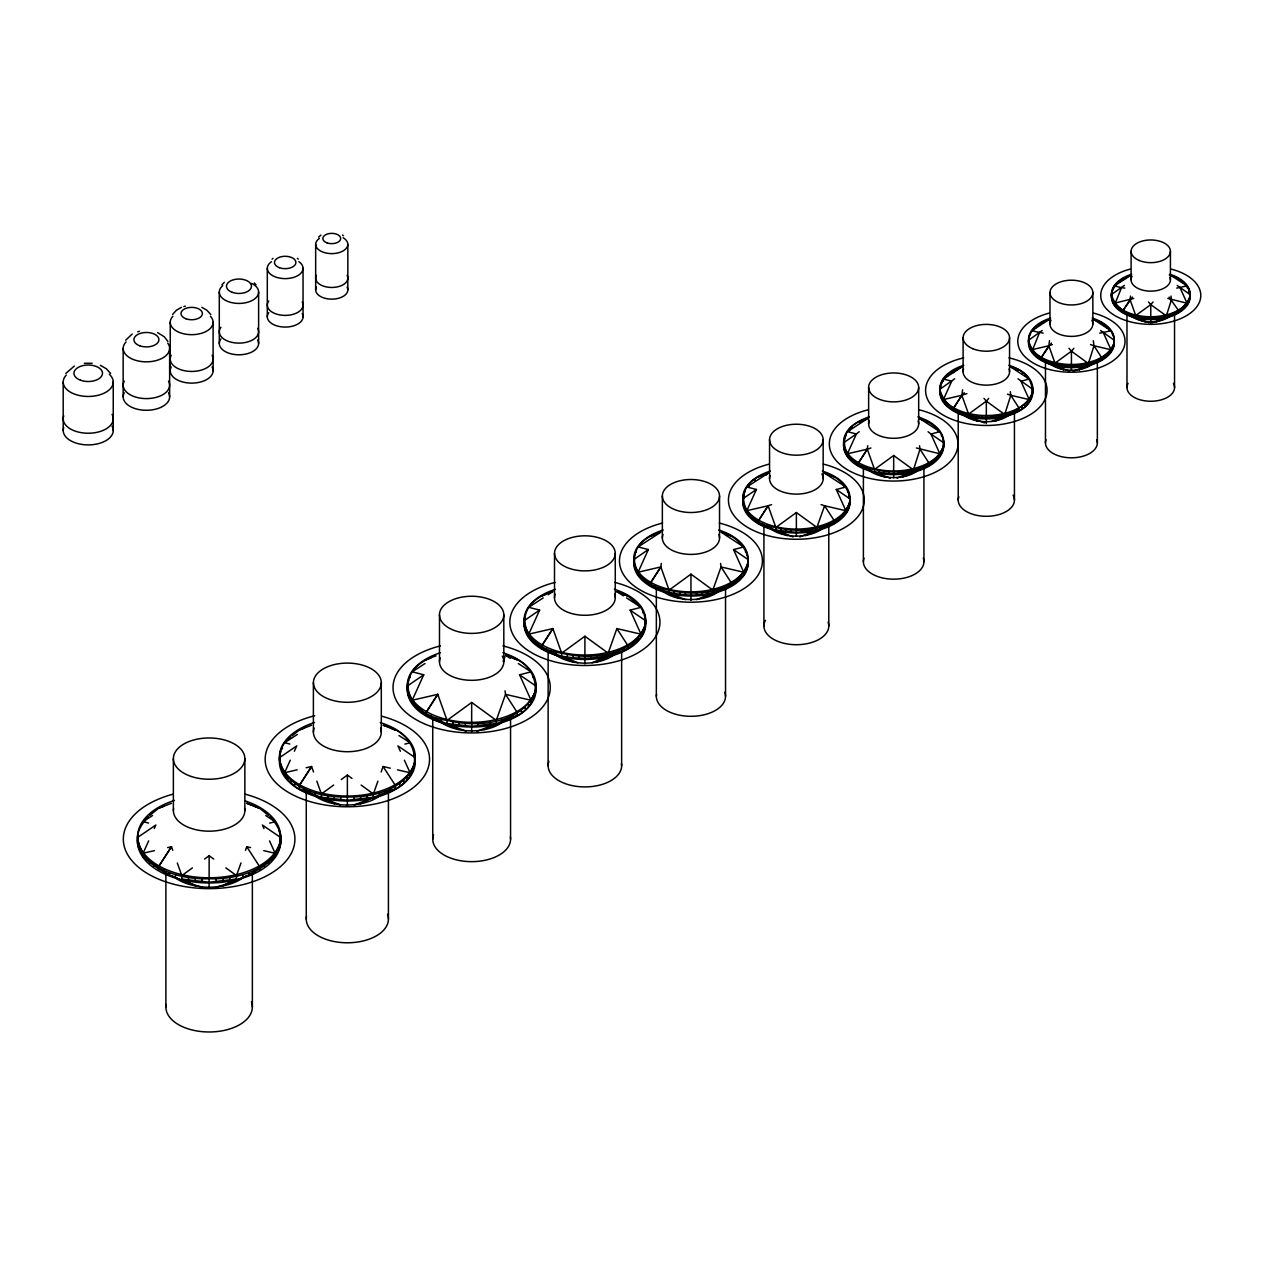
<?xml version="1.0" encoding="UTF-8"?>
<svg xmlns="http://www.w3.org/2000/svg" width="1264" height="1264" viewBox="0 0 1264 1264"><rect width="100%" height="100%" fill="white"/><g stroke="black" fill="none" stroke-linecap="round" stroke-linejoin="round"><path stroke-width="1.5" d="M63.2 430.455L63.2 382.281M209.129 888.086L209.145 855.744L204.594 859.046M347.363 805.879L347.379 775.069L341.264 779.525M471.662 731.73L471.677 702.452L447.061 720.369C405.681 715.629 390.039 670.125 436.112 655.89M584.9 663.948L584.916 636.234L561.658 653.172C521.163 648.353 508.349 604.334 552.889 591.631L548.07 594.759M690.95 600.321L690.966 574.14L669.083 590.114C630.941 585.564 618.933 544.168 660.835 532.16L638.115 546.949L648.353 549.54L638.099 572.229L638.099 575.041L650.502 585.769L677.457 597.651M796.367 536.315L796.383 512.536L775.875 527.436C740.546 524.323 729.012 483.069 768.133 473.194L746.834 486.972L756.425 489.484L746.819 510.672L746.819 513.279L758.447 523.343L783.411 534.135M893.664 477.776L893.68 455.514L874.53 469.434C841.555 466.527 830.811 428.038 867.309 418.779L847.433 431.672L856.392 433.979L859.22 431.703M986.331 423.63L986.347 401.146L988.701 398.413M1071.414 370.415L1071.43 351.187L1073.91 348.279M1150.777 323.394L1150.777 304.624L1153.052 301.97M201.845 887.123C172.631 878.606 111.943 854.748 148.504 816.544M308.068 792.575C284.084 787.14 267.589 753.328 290.91 736.849M216.428 887.123C245.579 878.638 306.236 854.764 269.769 816.591M450.411 726.042C432.177 719.801 403.753 707.334 407.64 683.034M386.642 792.575C426.158 780.82 422.539 733.831 383.087 725.22L395.363 730.007L390.402 728.096M565.435 658.844C548.134 652.793 520.736 641.148 524.418 617.906M508.476 719.248C546.143 708.251 543.188 663.537 505.505 655.226L510.34 658.354M622.425 650.913L627.845 648.543L641.006 637.182L644.466 629.741L645.635 620.782L644.482 614.746L641.022 607.352L627.845 595.944L616.864 591.615L627.845 595.944L623.405 594.238M746.819 513.279L742.995 503.909L743.011 496.325M743.753 575.073C756.393 557.44 739.393 535.904 721.08 532.176L743.785 546.98L733.531 549.571L743.753 572.26L743.753 575.073C720.006 599.594 679.89 599.452 650.502 585.769L650.502 582.941L660.803 566.936L661.277 563.428M845.869 513.31C857.703 496.831 841.808 476.56 824.602 473.194L845.9 487.003L836.278 489.5L845.869 510.703L845.869 513.31L834.256 523.343L809.292 534.135M978.004 421.291C964.448 415.129 938.22 408.572 940.1 388.459C940.985 377.32 952.25 370.194 961.872 367.05L943.418 379.042L943.418 381.317M897.14 478.203C912.861 469.86 938.394 468.154 943.45 447.503C945.993 433.189 932.311 422.271 919.987 418.779L939.895 431.703L930.92 434.01L928.092 431.719M1063.609 369.831C1051.142 364.095 1027 358.012 1028.738 339.495C1029.56 329.193 1039.956 322.636 1048.82 319.697L1031.803 330.789L1043.116 333.127M1015.671 412.096C1040.951 403.722 1035.643 371.442 1010.789 367.034M1143.493 321.34C1131.991 316.348 1110.045 310.707 1111.641 293.817C1112.415 284.416 1121.911 278.349 1130.063 275.757L1114.453 285.854L1114.453 287.765M1079.219 369.831C1091.827 364 1114.69 358.407 1114.295 340.285C1113.616 329.62 1103.219 322.668 1093.976 319.681L1111.04 330.805L1099.696 333.143M1158.045 321.34C1169.658 316.253 1190.451 311.086 1190.072 294.559C1189.456 284.811 1179.96 278.38 1171.459 275.757M137.981 834.114L137.634 840.923M279.771 754.545L279.439 761.039M940.1 387.132L939.863 391.571M1028.738 338.262L1028.517 342.37M1111.641 292.711L1111.451 296.455M280.245 844.273L280.592 837.479L262.359 825.013L263.955 828.552M414.924 764.199L415.256 757.752L397.923 745.886L400.356 751.258M535.667 692.182L535.983 686.068L519.567 674.802L531.101 671.863L518.319 663.553M645.351 626.549L645.635 620.782L630.136 610.117L641.022 607.352L626.549 597.919M747.846 565.071L748.13 559.62L733.531 549.571M849.708 503.941L849.961 498.853L836.278 489.5M943.45 447.503L943.687 442.763L930.92 434.01L939.879 453.808L939.879 456.257M1032.562 393.752L1032.783 389.328L1017.978 378.789M1114.09 344.377L1114.295 340.285L1100.612 330.536M1189.882 298.288L1190.072 294.559L1177.179 285.427M466.384 731.382L426.158 715.471L426.158 712.311L437.786 694.331L412.206 700.24L412.206 703.4M577.743 662.731L541.924 648.543L541.924 645.556L552.905 628.556L528.731 634.165L528.731 637.151M650.502 582.941L660.851 566.92L638.099 572.229M867.752 445.75L867.294 449.21L858.272 463.161L858.272 465.61L890.188 478.219M962.583 389.802L961.841 395.3L953.483 408.288L953.483 410.563L984.561 422.919M1069.597 371.284L1041.078 359.892L1041.078 357.775L1048.804 345.767L1049.499 340.695M1149.102 322.731L1122.969 312.508L1122.969 310.596L1130.048 299.663L1130.537 296.06M524.418 619.644L525.303 616.026M940.1 388.459L940.764 384.698M1028.738 339.495L1029.354 336.003M154.271 828.52L155.883 824.981L137.634 837.432C141.268 869.679 181.858 879.823 209.16 878.733C235.752 879.618 271.539 870.912 280.245 842.251M294.338 751.227L296.771 745.855L279.439 757.721C282.883 788.341 321.451 797.979 347.395 796.936C372.643 797.789 406.66 789.51 414.924 762.287M437.786 694.363L447.061 720.369C477.271 728.017 523.28 723.924 535.667 690.365M552.905 628.587L561.658 653.172C590.177 660.393 633.643 656.522 645.351 624.827M743.011 497.842L743.785 493.497M660.835 566.951L669.083 590.114C695.927 596.908 736.833 593.274 747.846 563.444M746.819 510.672L768.101 505.774L775.875 527.436C801.028 533.803 839.391 530.39 849.708 502.424M870.912 447.993L867.325 449.226L874.53 469.434C898.025 475.375 933.812 472.199 943.45 446.097M954.683 378.773L939.863 389.296C948.474 426.031 1019.416 425.778 1032.562 392.425M1111.641 293.817L1113.157 288.35M1042.2 330.52L1028.517 340.269C1036.464 374.16 1101.955 373.939 1114.09 343.144M1124.36 285.411L1111.451 294.544C1119.999 325.685 1177.59 325.733 1189.882 297.182M222.701 885.906L236.51 879.065L236.51 875.573L240.997 862.949M245.469 850.324L246.749 846.722L250.541 847.591M360.24 803.825L373.37 797.268L373.37 793.95L377.92 781.152M381.159 772.004L383.103 766.521L390.292 768.18M484.207 729.597L496.294 723.514L496.294 720.354L505.521 694.347L505.047 690.808M592.058 662.731L608.158 656.142L608.158 653.156L616.879 628.571L641.006 634.196L641.006 637.182M712.849 592.911L712.849 590.098L721.049 566.936L720.575 563.428M805.563 535.652L816.892 530.043L816.892 527.42L824.586 505.79L845.869 510.703M902.464 477.065L912.829 471.867L920.002 449.21L919.544 445.765M1012.18 413.628L994.657 421.291L1004.137 416.377L1010.789 395.3L1010.299 391.635M1079.203 369.704L1087.846 365.249L1093.992 345.767L1093.313 340.695M1156.339 322.067L1165.835 317.422L1171.459 299.663L1170.985 296.06M503.151 661.562L504.952 656.822M1031.772 351.85L1039.466 332.732M143.069 856.723L143.069 853.232L148.678 840.876M284.605 776.033L284.605 772.715L290.278 760.185M412.206 700.24L423.74 674.771L412.222 671.816L425.004 663.521M528.731 634.165L539.633 610.085L528.763 607.32L543.236 597.904M847.417 456.225L847.417 453.776L856.392 433.979L843.625 442.732C842.646 452.923 850.625 460.317 858.272 465.61M943.402 401.841L943.402 399.566L951.729 381.159L943.418 379.042M1114.437 305.145L1121.484 287.702L1124.834 288.081M426.158 712.311L437.755 694.347M541.924 645.556L552.874 628.571M158.569 870.138L158.569 866.646L171.446 846.722L172.789 850.356M340.443 804.963L299.331 788.783L299.331 785.45L311.56 766.505L313.567 772.02M792.939 536.9L758.447 523.343L758.447 520.721L768.101 505.774L771.609 504.62M953.483 408.288L961.872 395.316L966.881 393.594M1041.078 357.775L1051.411 343.002M158.569 866.646L171.493 846.754L167.67 847.591M299.331 785.45L311.608 766.537L306.172 767.754M758.447 520.721L768.133 505.805M858.272 463.161L867.325 449.226M1122.969 310.596L1132.433 297.135M65.807 373.433L74.323 366.07M125.642 340.237L132.183 334.028M172.552 314.499L176.454 310.233L181.495 307.326M221.879 284.795L224.344 282.314M964.274 392.725L961.872 395.284L943.402 399.566M318.607 237.079L320.93 235.088M149.705 815.47L158.569 808.281L171.477 803.272M292.237 735.743L299.331 730.007L311.592 725.22M272.06 259.12L272.977 258.393M978.146 421.26L968.572 416.377L968.572 414.102L986.347 401.146L1004.137 414.086M1063.624 369.704L1055.013 365.264L1055.013 363.163L1071.43 351.187L1087.846 363.147M195.557 885.922L181.795 879.08L181.795 875.604L192.444 867.878M334.47 803.825L321.404 797.284L321.404 793.966L333.617 785.07M1145.2 322.067L1135.736 317.438L1135.736 315.526L1150.777 304.624L1165.835 315.51M648.353 549.54L633.754 559.589L634.844 568.026L638.099 575.041M539.633 610.085L524.133 620.735L524.133 623.721M423.74 674.771L407.324 686.036L407.324 689.18M756.425 489.484L742.742 498.822L742.742 501.429M152.565 815.517L143.101 821.647L148.567 823.069M297.324 734.479L284.621 742.711L289.835 744.054M1158.045 321.135L1163.164 318.307M702.484 598.235L711.126 593.796M596.75 661.941L606.53 656.964M708.014 596.055L725.978 588.139M600.716 660.44L618.807 652.508M492.881 726.042L505.015 720.749M904.281 476.386L921.962 468.691M372.675 798.643L383.15 794.092M231.549 882.304L245.595 876.221M249.119 874.688L254.396 872.413M1073.247 371.284L1101.734 359.892L1101.734 357.775L1093.992 345.767L1090.516 344.582M696.417 599.689L711.032 593.669M991.671 421.465L1019.179 410.563L1019.179 408.288L1010.789 395.3L1007.455 394.163M476.939 731.366L517.134 715.471L517.134 712.311L505.521 694.347L531.07 700.288L531.07 703.432M354.299 804.963L395.363 788.783L395.363 785.45L383.103 766.521M799.78 536.9L834.256 523.343L834.256 520.721L824.586 505.79L821.11 504.605M1152.436 322.731L1178.569 312.508L1178.569 310.596L1169.105 297.151M616.879 628.571L627.845 645.556L627.845 648.543C607.257 658.702 584.015 660.077 561.658 656.158L561.658 653.172M865.84 419.395L858.272 422.318M1041.078 322.762L1044.19 321.577M758.447 476.955L766.553 473.826L766.553 474.98M650.502 536.252L654.641 534.672M541.924 595.944L546.317 594.27M426.158 659.792L430.819 658.007M299.331 730.007L304.245 728.127M158.569 808.281L163.735 806.29M1052.312 344.598L1048.836 345.783L1055.013 363.163M1114.437 303.218L1133.713 298.446M867.325 449.194L847.417 453.776M183.849 306.52L185.318 306.125M137.729 331.753L139.372 331.31M1176.705 288.097L1187.101 285.869L1187.101 287.797M269.674 823.117L275.173 821.695L265.709 815.549M404.891 744.101L410.105 742.758L398.997 735.537M1031.772 349.733L1048.804 345.767M284.605 772.715L297.182 769.823M143.069 853.232L154.413 850.625M1165.835 317.422L1150.793 319.16L1135.736 317.438M1087.846 365.249L1071.43 367.145L1055.013 365.264M1004.137 416.377L986.362 418.416L968.572 416.377M912.829 471.867L893.68 474.079L874.53 471.883L874.53 469.434M816.892 530.043L796.383 532.397L775.875 530.058L775.875 527.436M496.294 723.514L471.693 726.342L447.061 723.529L447.061 720.369M373.37 797.268L347.395 800.254L321.404 797.284M236.51 879.065L209.16 882.225L181.795 879.08M84.293 363.274L92.146 363.274M919.987 418.779L929.04 422.318L921.424 419.379M505.505 655.242L517.134 659.792L512.441 657.975M1187.086 305.161L1187.086 303.249L1167.825 298.43M263.781 850.656L275.141 853.279L275.141 856.771M1010.789 395.3L1029.244 399.598L1029.244 401.873M916.4 447.977L939.879 453.808M397.481 769.839L410.073 772.762L410.073 776.08M1093.992 345.767L1111.024 349.765L1111.024 351.866M743.753 572.26L721.049 566.936L731.382 582.941L731.382 585.769M1114.453 285.854L1121.484 287.702M1098.606 321.562L1101.734 322.762L1094.008 319.697M727.195 534.656L731.382 536.252M1169.279 274.92L1178.569 278.507L1178.569 280.418M1012.116 367.634L1019.179 370.352M834.256 476.955L827.525 474.348M254.427 806.258L259.657 808.281L268.568 815.517M670.915 593.685L685.483 599.705M201.845 307.326L206.885 310.233L210.772 314.499M157.558 332.59L164.257 336.745L167.891 341.438M100.377 365.328L106.397 368.804L110.616 373.433M163.846 872.413L169.123 874.688M172.631 876.221L177.908 878.496M181.416 880.013L186.693 882.304M865.35 468.691L883.03 476.386M311.56 794.092L316.79 796.367M320.282 797.884L325.512 800.159M775.875 530.058L787.156 535.652M874.53 471.883L884.847 477.065M447.061 723.529L459.101 729.597M563.286 656.98L573.034 661.957M670.805 593.811L679.4 598.251M1171.475 275.773L1187.101 285.869M1010.805 367.05L1029.259 379.058L1020.933 381.191L1029.244 399.598M616.895 591.631L623.342 595.834M893.68 455.514L912.829 469.418M796.383 512.536L816.892 527.42M471.677 702.452L496.294 720.354M347.379 775.069L351.961 778.403M361.141 785.07L373.37 793.95M209.145 855.744L213.711 859.046M225.861 867.862L236.51 875.573M690.966 574.14L712.849 590.098M584.916 636.234L608.158 653.156M342.576 235.088L343.381 235.72M297.372 258.393L298.288 259.12M254.317 282.946L256.023 284.795M1148.502 301.985L1150.777 304.624M1068.933 348.279L1071.43 351.187M983.992 398.413L986.347 401.146M920.002 449.21L929.04 463.161L929.04 465.61M246.749 846.722L259.657 866.646L259.657 870.138M1190.072 296.471L1188.397 288.366M1180.055 287.734L1187.086 303.249M630.136 610.117L641.006 634.196M519.567 674.802L531.07 700.288M404.401 760.217L410.073 772.762M269.548 840.908L275.141 853.279M1103.346 332.748L1111.024 349.765M1130.079 299.679L1135.736 315.526M961.872 395.316L968.572 414.102M316.822 781.168L321.404 793.966M177.292 862.98L181.795 875.604M1032.783 391.603L1031.898 384.714M849.961 501.476L848.934 493.529M413.96 752.475L415.256 761.07M748.13 562.433L747.846 556.966M645.635 623.752L645.351 617.954M535.983 689.228L535.667 683.081M280.592 840.971L280.26 834.161M1189.898 292.727L1189.898 293.848M1189.329 290.657L1189.329 291.494M1189.313 299.521L1189.313 300.358M1188.381 301.543L1188.381 302.649M1185.442 284.258L1185.442 285.364M1185.427 305.651L1185.427 306.757M1183.467 282.472L1183.467 283.31M1183.436 307.689L1183.436 308.542M1181.176 280.561L1181.176 281.667M1181.145 309.348L1181.145 310.47M1175.725 312.477L1175.725 313.598M1174.54 313.946L1174.54 387.527M1172.629 313.946L1172.629 314.783M1170.417 251.315L1170.417 279.786M1169.311 314.957L1169.311 316.063M1162.201 316.664L1162.201 317.77M1158.456 317.327L1158.456 318.18M1154.648 317.533L1154.648 318.639M1146.938 317.533L1146.938 318.639M1143.114 317.343L1143.114 318.18M1139.37 316.664L1139.37 317.77M1132.26 314.973L1132.26 316.079M1131.106 251.315L1131.106 279.786M1128.942 313.962L1128.942 314.799M1126.982 313.946L1126.982 387.527M1125.813 278.522L1125.813 277.401L1122.969 278.507L1122.969 280.418M1125.845 312.492L1125.845 313.614M1120.394 280.529L1120.394 281.651M1120.362 309.332L1120.362 310.438M1118.087 282.457L1118.087 283.294M1118.071 307.673L1118.071 308.511M1116.112 284.226L1116.112 285.348M1116.08 305.635L1116.08 306.741M1114.09 338.294L1114.09 339.51L1113.473 336.034M1113.473 345.704L1113.473 346.62M1113.142 301.527L1113.142 302.633M1112.462 333.538L1112.462 334.755M1112.446 347.916L1112.446 349.133M1112.209 290.641L1112.209 291.478M1112.209 299.489L1112.209 300.326M1111.641 297.151L1111.641 298.272M1109.239 329.051L1109.239 330.267M1109.223 352.387L1109.223 353.62M1107.074 327.107L1107.074 328.04M1107.059 354.615L1107.059 355.547M1104.578 325.006L1104.578 326.238M1104.546 356.432L1104.546 357.649M1098.637 359.845L1098.637 361.062M1097.357 363.037L1097.357 442.827M1095.256 361.441L1095.256 362.357M1092.854 292.584A21.441 12.387 0 0 1 1060.686 303.297A21.441 12.387 0 0 1 1060.686 281.856A21.441 12.387 0 0 1 1092.854 292.584L1092.854 323.995M1091.654 362.531L1091.654 363.763M1083.88 364.395L1083.88 365.628M1079.804 365.138L1079.804 366.054M1075.632 365.343L1075.632 366.576M1067.227 365.343L1067.227 366.576M1063.071 365.138L1063.071 366.07M1058.979 364.411L1058.979 365.628M1051.206 362.547L1051.206 363.779M1049.973 292.584L1049.973 323.995M1047.603 361.457L1047.603 362.373M1045.47 363.037L1045.47 442.827M1044.222 359.861L1044.222 361.077M1038.265 324.99L1038.265 326.207M1038.234 356.401L1038.234 357.633M1035.769 327.092L1035.769 328.008M1035.737 354.599L1035.737 355.532M1033.604 329.019L1033.604 330.252M1033.573 352.372L1033.573 353.588M1032.562 387.163L1032.562 388.49M1031.898 395.19L1031.898 396.185M1030.792 382.012L1030.792 383.34M1030.776 397.591L1030.776 398.903M1030.381 333.506L1030.381 334.723M1030.365 347.884L1030.365 349.101M1029.338 345.672L1029.338 346.605M1028.722 343.129L1028.722 344.345M1027.316 377.146L1027.316 378.473M1027.3 402.442L1027.3 403.769M1024.978 375.045L1024.978 376.056M1024.946 404.859L1024.946 405.855M1022.26 372.785L1022.26 374.097M1022.228 406.818L1022.228 408.13M1015.782 369.041L1015.782 370.352M1015.829 410.516L1015.829 411.827M1014.439 413.375L1014.439 500.07M1012.164 412.238L1012.164 413.233M1009.557 337.804L1009.557 371.727M1008.261 413.439L1008.261 414.75M999.84 415.445L999.84 416.772M995.416 416.251L995.416 417.246M990.913 416.472L990.913 417.799M981.796 416.472L981.796 417.799M977.293 416.251L977.293 417.246M972.869 415.461L972.869 416.772M964.448 413.454L964.448 414.766M963.105 337.804L963.105 371.727M960.545 412.254L960.545 413.249M958.223 413.375L958.223 500.07M956.88 410.531L956.88 411.843M956.832 370.384L956.832 369.056L953.483 370.352L953.483 372.627M950.433 372.754L950.433 374.081M950.402 406.787L950.402 408.114M947.716 375.029L947.716 376.024M947.684 404.828L947.684 405.839M945.361 377.13L945.361 378.442M945.346 402.41L945.346 403.737M943.45 440.425L943.45 441.847M942.739 437.786L942.739 438.861M942.723 449.068L942.723 450.142M941.87 381.981L941.87 383.308M941.854 397.56L941.854 398.871M941.538 434.879L941.538 436.285M941.522 451.643L941.522 453.065M940.764 395.158L940.764 396.153M940.084 392.393L940.084 393.72M937.793 429.634L937.793 431.056M937.777 456.873L937.777 458.295M935.281 427.374L935.281 428.449M935.249 459.48L935.249 460.554M932.311 461.581L932.311 463.003M925.422 465.563L925.422 466.985M923.921 467.933L923.921 561.69M921.472 467.427L921.472 468.502M918.675 387.416A25.011 14.441 0 0 1 881.15 399.93A25.011 14.441 0 0 1 881.15 374.902A25.011 14.441 0 0 1 918.675 387.416L918.675 423.851M917.269 468.707L917.269 470.129M908.2 470.887L908.2 472.294M903.444 471.741L903.444 472.815M898.593 471.993L898.593 473.415M888.782 471.993L888.782 473.415M883.915 471.741L883.915 472.815M879.159 470.887L879.159 472.309M870.09 468.723L870.09 470.145M868.637 387.416L868.637 423.851M865.887 467.443L865.887 468.517M863.391 467.933L863.391 561.69M861.937 465.579L861.937 467.001M854.954 461.55L854.954 462.972M852.062 427.343L852.062 428.417M852.031 459.448L852.031 460.523M849.708 496.357L849.708 497.874M849.534 429.618L849.534 431.024M849.519 456.841L849.519 458.263M848.934 505.616L848.934 506.753M847.67 490.4L847.67 491.917M847.654 508.381L847.654 509.898M845.79 434.848L845.79 436.254M845.774 451.611L845.774 453.033M844.589 437.755L844.589 438.829M844.573 449.036L844.573 450.11M843.862 440.393L843.862 441.815M843.862 446.066L843.862 447.472M843.641 484.791L843.641 486.308M843.625 513.974L843.625 515.491M840.908 516.771L840.908 517.908M837.779 519.014L837.779 520.531M830.385 523.296L830.385 524.797M828.789 525.303L828.789 625.996M826.166 525.271L826.166 526.424M823.164 439.698A26.797 15.468 0 0 1 782.953 453.097A26.797 15.468 0 0 1 782.953 426.3A26.797 15.468 0 0 1 823.164 439.698L823.164 478.645M821.647 526.661L821.647 528.178M811.946 528.984L811.946 530.501M806.843 529.9L806.843 531.054M801.645 530.169L801.645 531.686M791.138 530.185L791.138 531.702M785.924 529.916L785.924 531.054M780.82 529L780.82 530.517M771.103 526.677L771.103 528.194M769.555 439.698L769.555 478.645M766.6 525.303L766.6 526.44M763.93 525.303L763.93 625.996M762.366 523.312L762.366 524.829M754.94 479.72L754.94 481.236M754.892 518.998L754.892 520.515M751.764 516.739L751.764 517.877M749.094 484.776L749.094 486.292M749.062 513.942L749.062 515.459M747.024 553.948L747.024 555.18M747.024 566.841L747.024 568.073M745.665 550.614L745.665 552.242M745.649 569.78L745.649 571.407M745.065 490.369L745.065 491.886M745.049 508.349L745.049 509.866M743.769 505.568L743.769 506.722M742.995 502.393L742.995 503.909M741.352 575.768L741.352 577.395M738.476 578.738L738.476 579.971M735.127 581.14L735.127 582.767M727.242 585.69L727.242 587.318M725.536 589.308L725.536 696.338M722.739 587.823L722.739 589.056M719.532 496.009A28.598 16.511 0 0 1 676.651 510.308A28.598 16.511 0 0 1 676.651 481.71A28.598 16.511 0 0 1 719.532 496.009L719.532 537.895M717.92 589.293L717.92 590.92M707.571 591.773L707.571 593.401M702.12 592.753L702.12 593.985M696.575 593.037L696.575 594.665M685.372 593.037L685.372 594.665M679.811 592.753L679.811 594.001M674.376 591.773L674.376 593.416M669.083 590.114L669.083 592.927M664.011 589.308L664.011 590.936M662.352 496.009L662.352 537.895M659.192 587.839L659.192 589.071M656.348 589.308L656.348 696.338M654.689 585.722L654.689 587.349M646.71 581.108L646.71 582.736M644.482 614.746L644.482 616.058M644.466 628.429L644.466 629.741M643.376 578.707L643.376 579.939M643.028 611.207L643.028 612.929M643.013 631.573L643.013 633.296M640.5 575.736L640.5 577.364M638.446 637.925L638.446 639.647M636.234 550.583L636.234 552.21M636.203 569.748L636.203 571.375M635.381 641.085L635.381 642.381M634.86 553.916L634.86 555.149M634.844 566.793L634.844 568.026M634.022 563.396L634.022 565.024M631.826 643.629L631.826 645.367M623.452 648.464L623.452 650.202M621.635 651.75L621.635 765.684M618.665 650.723L618.665 652.034M615.268 553.348A30.383 17.538 0 0 1 569.701 568.531A30.383 17.538 0 0 1 569.701 538.164A30.383 17.538 0 0 1 615.268 553.348L615.268 597.746M613.561 652.287L613.561 654.025M602.549 654.926L602.549 656.664M596.766 655.969L596.766 657.28M590.873 656.269L590.873 658.007M578.959 656.285L578.959 658.007M573.066 655.984L573.066 657.296M567.283 654.942L567.283 656.664M556.271 652.319L556.271 654.041M554.501 553.348L554.501 597.746M551.151 650.755L551.151 652.066M548.134 651.75L548.134 765.684M546.364 648.495L546.364 650.217M537.895 643.613L537.895 645.335M534.751 679.684L534.751 681.075M534.735 694.173L534.735 695.563M534.34 641.038L534.34 642.349M533.218 675.94L533.218 677.757M533.203 697.507L533.203 699.324M531.291 637.893L531.291 639.616M528.368 704.222L528.368 706.055M526.74 631.526L526.74 633.264M525.287 628.398L525.287 629.709M525.113 707.571L525.113 708.946M524.418 624.779L524.418 626.517M521.353 710.273L521.353 712.106M512.489 715.392L512.489 717.225M510.561 718.173L510.561 839.185M507.417 717.778L507.417 719.169M503.815 614.825A32.169 18.565 0 0 1 455.561 630.91A32.169 18.565 0 0 1 455.561 598.741A32.169 18.565 0 0 1 503.815 614.825L503.815 661.736M502.013 719.437L502.013 721.27M490.353 722.234L490.353 724.067M484.238 723.34L484.238 724.714M477.997 723.656L477.997 725.489M465.373 723.656L465.373 725.489M459.132 723.34L459.132 724.73M453.018 722.25L453.018 724.067M441.357 719.469L441.357 721.286M439.493 614.825L439.493 661.736M435.938 717.81L435.938 719.184M432.73 718.173L432.73 839.185M430.866 715.424L430.866 717.241M421.892 710.242L421.892 712.074M418.147 707.524L418.147 708.914M414.924 754.592L414.924 756.52M414.892 704.19L414.892 706.007M413.944 766.316L413.944 767.769M412.317 769.823L412.317 771.735M410.105 675.892L410.105 677.725M410.073 697.459L410.073 699.292M408.556 679.653L408.556 681.027M408.541 694.141L408.541 695.516M407.624 690.318L407.624 692.151M407.213 776.918L407.213 778.845M403.785 780.441L403.785 781.895M399.819 783.301L399.819 785.228M390.45 788.704L390.45 790.632M388.427 791.138L388.427 919.07M385.109 791.232L385.109 792.686M381.301 682.702A33.954 19.608 0 0 1 330.378 699.671A33.954 19.608 0 0 1 330.378 665.717A33.954 19.608 0 0 1 381.301 682.702L381.301 732.125M379.39 792.986L379.39 794.914M367.097 795.925L367.097 797.853M360.635 797.094L360.635 798.548M354.046 797.426L354.046 799.354M347.837 244.331L347.837 289.851M340.727 797.442L340.727 799.354M334.138 797.094L334.138 798.564M327.676 795.941L327.676 797.868M315.668 244.331L315.668 289.851M315.368 793.002L315.368 794.93M313.393 682.702L313.393 732.125M309.648 791.248L309.648 792.718M306.267 791.138L306.267 919.07M304.308 788.736L304.308 790.664M303.044 268.316L303.044 316.743M294.828 783.269L294.828 785.197M290.862 780.409L290.862 781.863M287.449 776.886L287.449 778.798M282.378 747.008L282.378 748.936M282.362 769.776L282.362 771.704M280.75 750.974L280.75 752.428M280.75 766.268L280.75 767.722M279.771 762.239L279.771 764.167M279.233 830.385L279.233 831.917M279.218 846.485L279.218 848.018M277.511 850.182L277.511 852.205M272.139 857.656L272.139 859.678M268.537 861.369L268.537 862.901M267.304 268.316L267.304 316.743M264.35 864.371L264.35 866.393M258.614 292.079L258.614 343.429M254.491 870.059L254.491 872.081M252.358 873.961L252.358 1007.013M248.866 872.713L248.866 874.246M244.853 758.605A35.74 20.635 0 0 1 191.243 776.475A35.74 20.635 0 0 1 191.243 740.736A35.74 20.635 0 0 1 244.853 758.605L244.853 810.54M242.846 874.562L242.846 876.584M229.906 877.658L229.906 879.681M223.096 878.891L223.096 880.423M219.288 292.079L219.288 343.429M216.16 879.238L216.16 881.261M213.11 322.288L213.11 370.731M202.145 879.254L202.145 881.277M195.209 878.891L195.209 880.423M188.415 877.674L188.415 879.697M175.459 874.577L175.459 876.6M173.373 758.605L173.373 810.54M170.229 322.288L170.229 370.731M169.629 348.437L169.629 396.864M169.439 872.745L169.439 874.277M165.884 873.961L165.884 1007.013M163.799 870.09L163.799 872.113M153.845 864.339L153.845 866.361M149.658 861.321L149.658 862.854M146.055 857.608L146.055 859.631M140.699 850.135L140.699 852.157M139.008 846.453L139.008 847.986M137.981 842.203L137.981 844.226M123.161 348.437L123.161 396.864M113.239 381.76L113.239 430.455M923.289 558.119A30.273 17.475 0 0 1 893.648 579.165A30.273 17.475 0 0 1 864.023 558.119M916.89 471.314A30.273 17.475 0 0 1 870.422 471.314M943.418 442.732A50.039 28.882 0 0 1 893.648 474.6A50.039 28.882 0 0 1 843.894 442.732M917.933 416.82A50.039 28.882 0 0 1 932.168 460.523A50.039 28.882 0 0 1 855.143 460.523A50.039 28.882 0 0 1 869.379 416.82M918.138 420.896A25.011 14.441 0 0 1 893.648 438.292A25.011 14.441 0 0 1 869.174 420.896M1013.112 495.14A28.108 16.227 0 0 1 987.753 516.281A28.108 16.227 0 0 1 958.823 496.736M1010.9 413.36A28.108 16.227 0 0 1 986.331 421.718A28.108 16.227 0 0 1 961.746 413.36M1032.546 389.312A46.452 26.828 0 0 1 983.945 418.874A46.452 26.828 0 0 1 940.858 386.594M1008.877 365.249A46.452 26.828 0 0 1 1022.086 405.823A46.452 26.828 0 0 1 950.575 405.823A46.452 26.828 0 0 1 963.784 365.249M1009.067 368.977A23.226 13.414 0 0 1 986.331 385.141A23.226 13.414 0 0 1 963.595 368.977M1096.804 439.746A25.944 14.978 0 0 1 1071.414 457.805A25.944 14.978 0 0 1 1046.007 439.746M1092.791 363.748A25.944 14.978 0 0 1 1050.036 363.748M1114.058 340.285A42.881 24.759 0 0 1 1069.202 367.571A42.881 24.759 0 0 1 1029.433 337.772M1092.222 318.054A42.881 24.759 0 0 1 1104.42 355.516A42.881 24.759 0 0 1 1038.408 355.516A42.881 24.759 0 0 1 1050.605 318.054M1091.843 320.234A21.441 12.387 0 0 1 1071.414 336.382A21.441 12.387 0 0 1 1050.969 320.234M1173.434 383.355A23.779 13.73 0 0 1 1150.761 401.257A23.779 13.73 0 0 1 1128.104 383.355M1169.026 316.932A23.779 13.73 0 0 1 1131.169 315.905M1189.25 292.237A39.31 22.705 0 0 1 1152.784 319.539A39.31 22.705 0 0 1 1111.656 294.544M1169.848 274.193A39.31 22.705 0 0 1 1181.018 308.527A39.31 22.705 0 0 1 1120.504 308.527A39.31 22.705 0 0 1 1131.691 274.193M1170.006 277.464A19.655 11.344 0 0 1 1149.766 291.131A19.655 11.344 0 0 1 1132.038 276.342M251.441 1001.894A43.245 24.964 0 0 1 211.341 1031.945A43.245 24.964 0 0 1 166.105 1004.422M242.325 878.227A43.245 24.964 0 0 1 175.917 878.227M280.213 837.447A71.479 41.27 0 0 1 209.113 882.967A71.479 41.27 0 0 1 138.029 837.447M245.295 800.918A71.479 41.27 0 0 1 263.402 863.359A71.479 41.27 0 0 1 153.75 862.601A71.479 41.27 0 0 1 174.432 800.428M244.663 808.407A35.74 20.635 0 0 1 209.113 831.175A35.74 20.635 0 0 1 173.579 808.407M387.558 914.22A41.08 23.716 0 0 1 349.464 942.754A41.08 23.716 0 0 1 306.488 916.621M378.884 796.494A41.08 23.716 0 0 1 313.504 794.74M413.818 753.739A67.908 39.2 0 0 1 350.839 800.934A67.908 39.2 0 0 1 279.802 757.721M380.306 722.55A67.908 39.2 0 0 1 399.614 781.863A67.908 39.2 0 0 1 295.081 781.863A67.908 39.2 0 0 1 314.404 722.55M380.575 728.096A33.954 19.608 0 0 1 347.347 751.717A33.954 19.608 0 0 1 314.12 728.096M510.356 836.863A38.915 22.468 0 0 1 469.655 861.621A38.915 22.468 0 0 1 433.552 834.588M503.72 721.144A38.915 22.468 0 0 1 439.588 721.144M535.636 686.052A64.322 37.146 0 0 1 471.646 727.021A64.322 37.146 0 0 1 407.672 686.052M502.867 652.714A64.322 37.146 0 0 1 521.163 708.899A64.322 37.146 0 0 1 422.144 708.899A64.322 37.146 0 0 1 440.441 652.714M502.298 656.111A32.169 18.565 0 0 1 473.289 680.285A32.169 18.565 0 0 1 440.172 657.928M621.446 763.503A36.751 21.219 0 0 1 582.988 786.887A36.751 21.219 0 0 1 548.908 761.339M615.173 653.946A36.751 21.219 0 0 1 554.596 653.946M645.319 620.766A60.751 35.076 0 0 1 581.756 659.413A60.751 35.076 0 0 1 525.413 617.195M614.367 589.277A60.751 35.076 0 0 1 631.637 642.333A60.751 35.076 0 0 1 538.116 642.333A60.751 35.076 0 0 1 555.402 589.277M614.62 594.159A30.383 17.538 0 0 1 584.884 615.284A30.383 17.538 0 0 1 555.149 594.159M724.793 692.245A34.586 19.971 0 0 1 692.719 716.277A34.586 19.971 0 0 1 656.537 694.268M719.437 590.888A34.586 19.971 0 0 1 662.431 590.888M747.814 559.62A57.18 33.006 0 0 1 693.904 595.992A57.18 33.006 0 0 1 633.754 563.033M718.695 529.979A57.18 33.006 0 0 1 734.953 579.923A57.18 33.006 0 0 1 646.931 579.923A57.18 33.006 0 0 1 663.189 529.979M718.932 534.514A28.598 16.511 0 0 1 690.934 554.406A28.598 16.511 0 0 1 662.952 534.514M828.094 622.157A32.437 18.723 0 0 1 794.708 644.687A32.437 18.723 0 0 1 765.447 620.308M823.069 528.02A32.437 18.723 0 0 1 769.634 528.02M848.823 495.678A53.609 30.952 0 0 1 796.352 532.966A53.609 30.952 0 0 1 743.88 495.678M822.374 471.061A53.609 30.952 0 0 1 837.621 517.892A53.609 30.952 0 0 1 755.098 517.892A53.609 30.952 0 0 1 770.345 471.061M821.9 473.953A26.797 15.468 0 0 1 797.726 494.098A26.797 15.468 0 0 1 770.124 475.469M919.212 409.82A64.322 37.146 0 0 1 944.492 466.669A64.322 37.146 0 0 1 842.819 466.669A64.322 37.146 0 0 1 868.099 409.82M1008.909 357.838A60.751 35.076 0 0 1 1034.679 411.637A60.751 35.076 0 0 1 937.983 411.637A60.751 35.076 0 0 1 963.753 357.838M1093.676 313.124A53.609 30.952 0 0 1 1113.552 360.414A53.609 30.952 0 0 1 1029.275 360.414A53.609 30.952 0 0 1 1049.136 313.124M1171.554 269.185A50.039 28.882 0 0 1 1190.088 313.314A50.039 28.882 0 0 1 1111.435 313.314A50.039 28.882 0 0 1 1129.984 269.185M823.322 464.093A67.908 39.2 0 0 1 850.008 524.102A67.908 39.2 0 0 1 742.695 524.102A67.908 39.2 0 0 1 769.381 464.093M719.327 523.059A71.479 41.27 0 0 1 747.419 586.227A71.479 41.27 0 0 1 634.465 586.227A71.479 41.27 0 0 1 662.557 523.059M614.699 582.404A75.05 43.324 0 0 1 644.182 648.732A75.05 43.324 0 0 1 525.587 648.732A75.05 43.324 0 0 1 555.07 582.404M502.882 645.888A78.621 45.393 0 0 1 533.771 715.361A78.621 45.393 0 0 1 409.52 715.361A78.621 45.393 0 0 1 440.425 645.888M381.839 716.23A82.192 47.463 0 0 1 411.464 789.005A82.192 47.463 0 0 1 281.998 788.088A82.192 47.463 0 0 1 314.704 715.756M245.105 794.155A85.778 49.517 0 0 1 276.453 869.79A85.778 49.517 0 0 1 141.773 869.79A85.778 49.517 0 0 1 173.136 794.155M251.552 283.357A19.655 11.344 0 0 1 254.427 299.078A19.655 11.344 0 0 1 227.315 301.227A19.655 11.344 0 0 1 222.748 285.648M257.682 340A19.655 11.344 0 0 1 237.964 354.773A19.655 11.344 0 0 1 220.916 338.926M257.682 328.324A19.655 11.344 0 0 1 237.964 343.097A19.655 11.344 0 0 1 220.916 327.25M298.889 261.695A17.87 10.317 0 0 1 297.419 275.821A17.87 10.317 0 0 1 272.929 275.821A17.87 10.317 0 0 1 271.46 261.695M302.207 313.614A17.87 10.317 0 0 1 284.274 327.06A17.87 10.317 0 0 1 268.774 312.65M302.207 301.954A17.87 10.317 0 0 1 284.274 315.384A17.87 10.317 0 0 1 268.774 300.974M343.129 237.774A16.084 9.29 0 0 1 343.46 250.699A16.084 9.29 0 0 1 321.088 251.283A16.084 9.29 0 0 1 319.413 238.39M347.079 287.039A16.084 9.29 0 0 1 331.753 299.141A16.084 9.29 0 0 1 316.427 287.039M347.079 275.362A16.084 9.29 0 0 1 331.753 287.465A16.084 9.29 0 0 1 316.427 275.362M112.054 414.402A25.011 14.441 0 0 1 89.491 433.22A25.011 14.441 0 0 1 63.737 415.824M109.257 374.207A25.011 14.441 0 0 1 105.038 392.709A25.011 14.441 0 0 1 72.759 393.373A25.011 14.441 0 0 1 66.265 375.092M112.054 426.079A25.011 14.441 0 0 1 89.491 444.881A25.011 14.441 0 0 1 63.737 427.501M168.539 381.128A23.226 13.414 0 0 1 146.403 398.602A23.226 13.414 0 0 1 124.267 381.128M167.717 343.097A23.226 13.414 0 0 1 145.265 361.82A23.226 13.414 0 0 1 126.084 341.928M168.539 392.804A23.226 13.414 0 0 1 146.403 410.279A23.226 13.414 0 0 1 124.267 392.804M212.099 355.31A21.441 12.387 0 0 1 191.67 371.442A21.441 12.387 0 0 1 171.24 355.31M210.409 316.284A21.441 12.387 0 0 1 191.67 334.676A21.441 12.387 0 0 1 172.915 316.284M212.099 366.987A21.441 12.387 0 0 1 191.67 383.118A21.441 12.387 0 0 1 171.24 366.987M246.78 803.272L259.657 808.281L246.78 803.272M972.695 348.659A23.226 13.414 0 0 0 1009.43 339.194A23.226 13.414 0 0 0 976.851 325.559A23.226 13.414 0 0 0 972.695 348.659M1139.227 260.495A19.655 11.344 0 0 0 1170.322 252.484A19.655 11.344 0 0 0 1142.751 240.95A19.655 11.344 0 0 0 1139.227 260.495M232.197 292.316A12.498 7.221 0 0 0 251.441 286.596A12.498 7.221 0 0 0 233.24 279.834A12.498 7.221 0 0 0 232.197 292.316M279.391 267.684A10.712 6.194 0 0 0 295.887 262.77A10.712 6.194 0 0 0 280.276 256.971A10.712 6.194 0 0 0 279.391 267.684M326.934 242.83A8.927 5.151 0 0 0 340.68 238.754A8.927 5.151 0 0 0 327.676 233.919A8.927 5.151 0 0 0 326.934 242.83M80.501 380.211A14.283 8.248 0 0 0 102.495 373.67A14.283 8.248 0 0 0 81.686 365.944A14.283 8.248 0 0 0 80.501 380.211M139.64 345.751A12.498 7.221 0 0 0 158.901 340.032A12.498 7.221 0 0 0 140.683 333.269A12.498 7.221 0 0 0 139.64 345.751M185.871 318.749A10.712 6.194 0 0 0 202.382 313.835A10.712 6.194 0 0 0 186.772 308.053A10.712 6.194 0 0 0 185.871 318.749"/></g></svg>
